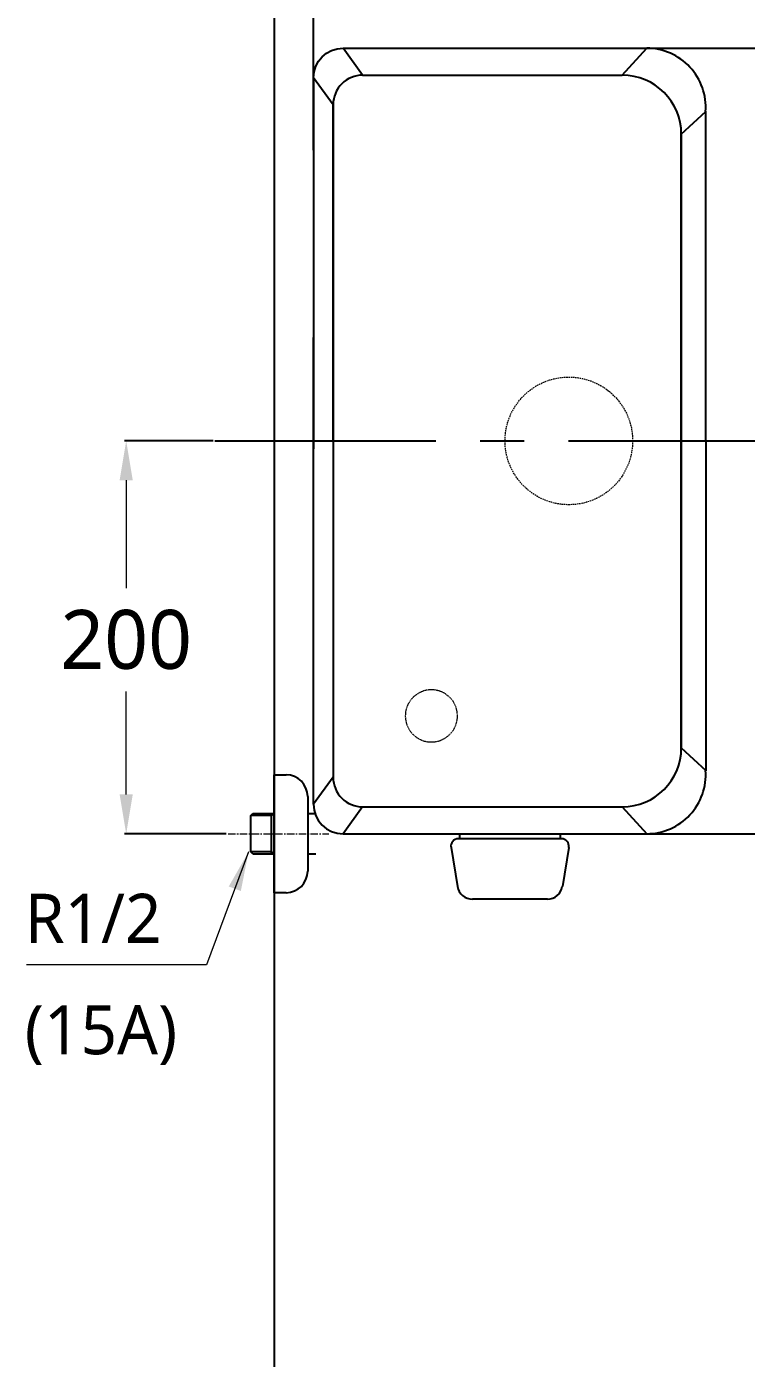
# Model space of a CAD drawing. Extents: x -1507 to 1094, y -378 to 1940.
# Drawn here: x -1418 to -1051, y 839 to 1517 of the extents above; entities that cross this region are included whole.
import ezdxf

# ---------------------------------------------------------------- set-up
doc = ezdxf.new("R2010")
doc.units = 0
doc.header["$LTSCALE"] = 3
doc.header["$MEASUREMENT"] = 0
doc.linetypes.add('CENTER', pattern=[2, 1.25, -0.25, 0.25, -0.25])
doc.linetypes.add('HIDDEN', pattern=[0.375, 0.25, -0.125])
doc.layers.get('0').update_dxf_attribs({"linetype": 'CONTINUOUS'})
doc.layers.get('DEFPOINTS').update_dxf_attribs({"linetype": 'CONTINUOUS'})
for name, color, linetype, lineweight in [('1', 1, 'CENTER', 5), ('2', 2, 'HIDDEN', 9), ('3', 3, 'CONTINUOUS', 15)]:
    doc.layers.add(name, color=color, linetype=linetype, lineweight=lineweight)
for name, color, linetype in [('4', 4, 'CONTINUOUS'), ('6', 6, 'CONTINUOUS'), ('CENTER', 2, 'CENTER'), ('FAUCET', 4, 'CONTINUOUS')]:
    doc.layers.add(name, color=color, linetype=linetype)
doc.styles.add('ROMANS', font='NanumGothic.ttf', dxfattribs={"height": 10.144927})
doc.styles.get("Standard").update_dxf_attribs({"font": 'NanumGothic.ttf'})
doc.dimstyles.get("Standard").update_dxf_attribs({"dimtxt": 0.18, "dimasz": 0.18, "dimexe": 0.18, "dimexo": 0.0625, "dimgap": 0.09, "dimtad": 0, "dimtih": 1, "dimtoh": 1, "dimdec": 4, "dimzin": 0, "dimdsep": 46, "dimtxsty": 'Standard', "dimcen": 0.09, "dimadec": 0, "dimazin": 0, "dimtfac": 1, "dimtdec": 4, "dimtofl": 0, "dimtmove": 0, "dimatfit": 3, "dimfxl": 0, "dimtolj": 1, "dimtzin": 0, "dimarcsym": 0})

# ---------------------------------------------------------------- blocks, each defined once
blk = doc.blocks.new('*D9')
at = {"color": 3, "lineweight": -2}
for p, q in [((-1322.85, 1306.39), (-1367.86, 1306.39)), ((-1316.17, 1106.39), (-1367.86, 1106.39))]:
    blk.add_line(p, q, dxfattribs=at)
at = {"color": 3, "linetype": 'Continuous', "lineweight": 0}
for p, q in [((-1367.06, 1286.39), (-1367.06, 1231.39)), ((-1367.06, 1126.39), (-1367.06, 1178.85))]:
    blk.add_line(p, q, dxfattribs=at)
at = {"color": 3}
for points in [[(-1370.39, 1286.39), (-1363.72, 1286.39), (-1367.06, 1306.39)], [(-1370.39, 1126.39), (-1363.72, 1126.39), (-1367.06, 1106.39)]]:
    blk.add_solid(points, dxfattribs=at)
at = {"layer": 'DEFPOINTS', "color": 0}
for p in [(-1321.85, 1306.39), (-1367.06, 1106.39), (-1315.17, 1106.39)]:
    blk.add_point(p, dxfattribs=at)
at = {"color": 2, "insert": (-1367.06, 1205.12), "char_height": 30, "attachment_point": 5}
blk.add_mtext('\\A1;200', dxfattribs=at)
blk = doc.blocks.new('*D17')
at = {"color": 3, "linetype": 'Continuous', "lineweight": -2}
for p, q in [((-1271.64, 1454.32), (-1271.64, 1625.28)), ((-541.53, 1307.44), (-541.53, 1625.28))]:
    blk.add_line(p, q, dxfattribs=at)
at = {"color": 3, "linetype": 'Continuous', "lineweight": 0}
blk.add_line((-1251.64, 1624.48), (-561.53, 1624.48), dxfattribs=at)
at = {"color": 3, "linetype": 'Continuous'}
for points in [[(-1251.64, 1627.81), (-1251.64, 1621.14), (-1271.64, 1624.48)], [(-561.53, 1627.81), (-561.53, 1621.14), (-541.53, 1624.48)]]:
    blk.add_solid(points, dxfattribs=at)
at = {"layer": 'DEFPOINTS', "color": 0, "linetype": 'Continuous'}
for p in [(-541.53, 1624.48), (-1271.64, 1453.32), (-541.53, 1306.44)]:
    blk.add_point(p, dxfattribs=at)
at = {"color": 2, "linetype": 'Continuous', "lineweight": 5, "insert": (-913.98, 1649.48), "char_height": 30, "attachment_point": 5}
blk.add_mtext('\\A1;730', dxfattribs=at)
blk = doc.blocks.new('*D28')
at = {"color": 3, "lineweight": -2}
for p, q in [((-1060.77, 1506.23), (-414.56, 1506.23)), ((-1060.77, 1106.43), (-414.56, 1106.43))]:
    blk.add_line(p, q, dxfattribs=at)
at = {"color": 3, "linetype": 'Continuous', "lineweight": 0}
for p, q in [((-415.36, 1486.23), (-415.36, 1332.55)), ((-415.36, 1126.43), (-415.36, 1280.11))]:
    blk.add_line(p, q, dxfattribs=at)
at = {"color": 3}
for points in [[(-418.69, 1486.23), (-412.03, 1486.23), (-415.36, 1506.23)], [(-418.69, 1126.43), (-412.03, 1126.43), (-415.36, 1106.43)]]:
    blk.add_solid(points, dxfattribs=at)
at = {"layer": 'DEFPOINTS', "color": 0}
for p in [(-1061.77, 1506.23), (-1061.77, 1106.43), (-415.36, 1106.43)]:
    blk.add_point(p, dxfattribs=at)
at = {"color": 2, "insert": (-415.36, 1306.33), "char_height": 30, "attachment_point": 5}
blk.add_mtext('\\A1;400', dxfattribs=at)

msp = doc.modelspace()

# ---------------------------------------------------------------- linework, layer by layer
at = {"color": 7}
for p, q in [((-1246.64, 1492.56), (-1256.64, 1506.27)), ((-1256.64, 1506.27), (-1061.77, 1506.27)), ((-1114.45, 1492.55), (-1101.94, 1506.27)), ((-1061.77, 1506.23), (-878.59, 1506.23)), ((-1246.64, 1492.56), (-1114.45, 1492.55)), ((-1271.64, 1491.26), (-1271.64, 1302.29)), ((-1261.69, 1477.52), (-1271.64, 1491.26)), ((-1261.69, 1306.31), (-1261.69, 1477.52)), ((-1261.69, 1477.52), (-1261.69, 1306.31)), ((-1084.36, 1462.46), (-1071.94, 1474.11)), ((-1071.94, 1306.33), (-1071.94, 1474.25)), ((-1084.36, 1306.31), (-1084.36, 1462.55)), ((-1084.36, 1462.46), (-1084.36, 1306.31)), ((-1271.64, 1453.32), (-1271.64, 1306.33)), ((-1271.64, 1306.39), (-1271.64, 1359.03)), ((-1271.64, 1306.33), (-1271.64, 1310.37)), ((-1271.64, 1121.4), (-1271.64, 1310.37)), ((-1261.69, 1306.35), (-1261.69, 1135.14)), ((-1084.36, 1306.35), (-1084.36, 1150.11)), ((-1084.36, 1150.2), (-1084.36, 1306.35)), ((-1071.94, 1306.33), (-1071.94, 1138.42)), ((-1271.64, 1167.18), (-1271.64, 1182.8)), ((-1084.36, 1150.2), (-1071.94, 1138.55)), ((-1261.69, 1135.14), (-1271.64, 1121.4)), ((-1246.64, 1120.1), (-1256.64, 1106.4)), ((-1246.64, 1120.1), (-1114.45, 1120.11)), ((-1114.45, 1120.11), (-1101.94, 1106.4)), ((-1256.64, 1106.4), (-1061.77, 1106.4)), ((-1230.36, 1106.4), (-1193.32, 1106.4)), ((-1061.77, 1106.43), (-878.59, 1106.43))]:
    msp.add_line(p, q, dxfattribs=at)
for centre, start, end in [((-1101.94, 1476.27), 355.73141, 90), ((-1101.94, 1136.4), 270, 4.26859)]:
    msp.add_arc(centre, 30, start, end, dxfattribs=at)
at = {"color": 7, "extrusion": (0, 0, -1)}
msp.add_ellipse((-1256.64, 1491.26), major_axis=(-10.61, -10.61), ratio=1, start_param=0.785398, end_param=2.356194, dxfattribs=at)
at = {"color": 7}
for centre, major_axis, start_param, end_param in [((-1246.64, 1477.52), (-10.64, 10.64), 5.497682, 7.068583), ((-1114.45, 1462.46), (-21.28, 21.28), 3.926991, 5.497682), ((-1114.45, 1150.2), (-21.28, -21.28), 0.785503, 2.356194), ((-1246.64, 1135.14), (-10.64, 10.64), 0.785398, 2.356299), ((-1256.64, 1121.4), (-10.61, 10.61), 0.785398, 2.356194)]:
    msp.add_ellipse(centre, major_axis=major_axis, ratio=1, start_param=start_param, end_param=end_param, dxfattribs=at)
at = {"layer": '1'}
msp.add_line((-1315.17, 1106.39), (-1263.85, 1106.39), dxfattribs=at)
at = {"layer": '3', "color": 7}
for q in [(-1271.64, 1491.03), (-1271.64, 1121.63)]:
    msp.add_line((-1271.64, 1306.33), q, dxfattribs=at)
at = {"layer": '3', "color": 7, "linetype": 'HIDDEN', "lineweight": 0}
msp.add_circle((-1141.64, 1306.39), 32.5, dxfattribs=at)
at = {"layer": '3', "color": 7, "linetype": 'HIDDEN', "lineweight": 0, "ltscale": 0.5}
msp.add_ellipse((-1211.64, 1166.38), major_axis=(-9.39, -9.39), ratio=1, start_param=3.926991, end_param=10.210176, dxfattribs=at)
at = {"layer": '4'}
for p, q in [((-1291.64, 1076.39), (-1291.64, 1136.39)), ((-1291.64, 1136.39), (-1285.64, 1136.39)), ((-1274.64, 1125.39), (-1274.64, 1087.39)), ((-1303.64, 1115.64), (-1302.64, 1116.64)), ((-1303.64, 1097.14), (-1303.64, 1115.64)), ((-1293.14, 1115.64), (-1303.64, 1115.64)), ((-1302.64, 1116.64), (-1291.64, 1116.64)), ((-1293.14, 1096.14), (-1293.14, 1116.64)), ((-1293.14, 1115.64), (-1292.14, 1116.64)), ((-1291.64, 1116.02), (-1291.64, 1096.75)), ((-1274.64, 1116.64), (-1270.51, 1116.64)), ((-1293.14, 1097.14), (-1303.64, 1097.14)), ((-1302.64, 1096.14), (-1303.64, 1097.14)), ((-1302.64, 1096.14), (-1291.64, 1096.14)), ((-1292.14, 1096.14), (-1293.14, 1097.14)), ((-1274.64, 1096.14), (-1270.51, 1096.14)), ((-1285.64, 1076.39), (-1291.64, 1076.39))]:
    msp.add_line(p, q, dxfattribs=at)
for centre, start, end in [((-1285.64, 1125.39), 0, 90), ((-1285.64, 1087.39), 270, 0)]:
    msp.add_arc(centre, 11, start, end, dxfattribs=at)
at = {"layer": '6'}
msp.add_lwpolyline([(1094, 1801.39), (-1291.64, 1801.39), (-1291.64, -103.61), (605.76, -103.61), (605.76, 906.39)], dxfattribs=at)
at = {"layer": 'CENTER', "color": 1, "linetype": 'CENTER', "ltscale": 30}
msp.add_line((-1321.85, 1306.39), (-514.56, 1306.39), dxfattribs=at)
at = {"layer": 'FAUCET', "color": 4}
for p, q in [((-1197.27, 1106.4), (-1197.27, 1103.83)), ((-1146.03, 1106.4), (-1146.03, 1103.83)), ((-1201.65, 1099.36), (-1198.34, 1079.51)), ((-1145.44, 1103.83), (-1197.85, 1103.83)), ((-1141.65, 1099.36), (-1144.95, 1079.51)), ((-1152.54, 1073.08), (-1190.75, 1073.08))]:
    msp.add_line(p, q, dxfattribs=at)
for centre, radius, start, end in [((-1197.85, 1099.99), 3.84, 90, 189.46232), ((-1145.44, 1099.99), 3.84, 350.53768, 90), ((-1190.75, 1080.77), 7.69, 189.46232, 270), ((-1152.54, 1080.77), 7.69, 270, 350.53768)]:
    msp.add_arc(centre, radius, start, end, dxfattribs=at)

# ---------------------------------------------------------------- texts
at = {"layer": '2', "linetype": 'Continuous', "lineweight": 5, "char_height": 25, "attachment_point": 4, "style": 'ROMANS'}
for s, insert in [('R1/2', (-1418.7, 1063.35)), ('(15A)', (-1418.7, 1003.85))]:
    msp.add_mtext_dynamic_manual_height_columns(s, width=65.7242, gutter_width=20, heights=[0], dxfattribs=dict(at, insert=insert))

# ---------------------------------------------------------------- dimensions: what is measured, and where the dimension line sits
at = {"linetype": 'Continuous', "lineweight": 5}
dim = msp.add_linear_dim(base=(-541.53, 1624.48), p1=(-1271.64, 1453.32), p2=(-541.53, 1306.44), dimstyle='Standard', override={"dimtxt": 30, "dimasz": 20, "dimexe": 0.8, "dimexo": 1, "dimgap": 10, "dimtad": 1, "dimtih": 0, "dimtoh": 0, "dimdec": 0, "dimzin": 8, "dimclrd": 3, "dimclre": 3, "dimclrt": 2, "dimazin": 2, "dimtdec": 0, "dimtix": 1, "dimtofl": 1, "dimlwd": 0, "dimarcsym": 1}, dxfattribs=at)
dim.commit()
dim.dimension.update_dxf_attribs({"geometry": '*D17', "text_midpoint": (-913.98, 1624.48), "dimtype": 160})
dim = msp.add_linear_dim(base=(-415.36, 1106.43), p1=(-1061.77, 1506.23), p2=(-1061.77, 1106.43), angle=90, dimstyle='Standard', override={"dimtxt": 30, "dimasz": 20, "dimexe": 0.8, "dimexo": 1, "dimgap": 10, "dimtad": 1, "dimdec": 0, "dimzin": 8, "dimclrd": 3, "dimclre": 3, "dimclrt": 2, "dimazin": 2, "dimtdec": 0, "dimtix": 1, "dimtofl": 1, "dimlwd": 0, "dimarcsym": 1})
dim.commit()
dim.dimension.update_dxf_attribs({"geometry": '*D28', "text_midpoint": (-415.36, 1306.33)})
dim = msp.add_linear_dim(base=(-1367.06, 1106.39), p1=(-1321.85, 1306.39), p2=(-1315.17, 1106.39), angle=90, dimstyle='Standard', override={"dimtxt": 30, "dimasz": 20, "dimexe": 0.8, "dimexo": 1, "dimgap": 10, "dimtad": 1, "dimdec": 0, "dimzin": 8, "dimclrd": 3, "dimclre": 3, "dimclrt": 2, "dimazin": 2, "dimtdec": 0, "dimtix": 1, "dimtofl": 1, "dimlwd": 0, "dimarcsym": 1})
dim.commit()
dim.dimension.update_dxf_attribs({"geometry": '*D9', "text_midpoint": (-1367.06, 1205.12), "dimtype": 160})

# ---------------------------------------------------------------- leaders
msp.add_leader([(-1304.76, 1097.14), (-1326.17, 1039.69), (-1417.76, 1039.69)], dimstyle='Standard', override={"dimtxt": 30, "dimasz": 20, "dimexe": 0.8, "dimexo": 1, "dimgap": 1, "dimtad": 0, "dimtih": 0, "dimtoh": 0, "dimdec": 0, "dimzin": 8, "dimclrd": 3, "dimclre": 3, "dimclrt": 2, "dimazin": 2, "dimtdec": 0, "dimtix": 1, "dimtofl": 1, "dimlwd": 0, "dimarcsym": 1}, dxfattribs=at)

doc.saveas('drawing.dxf')
